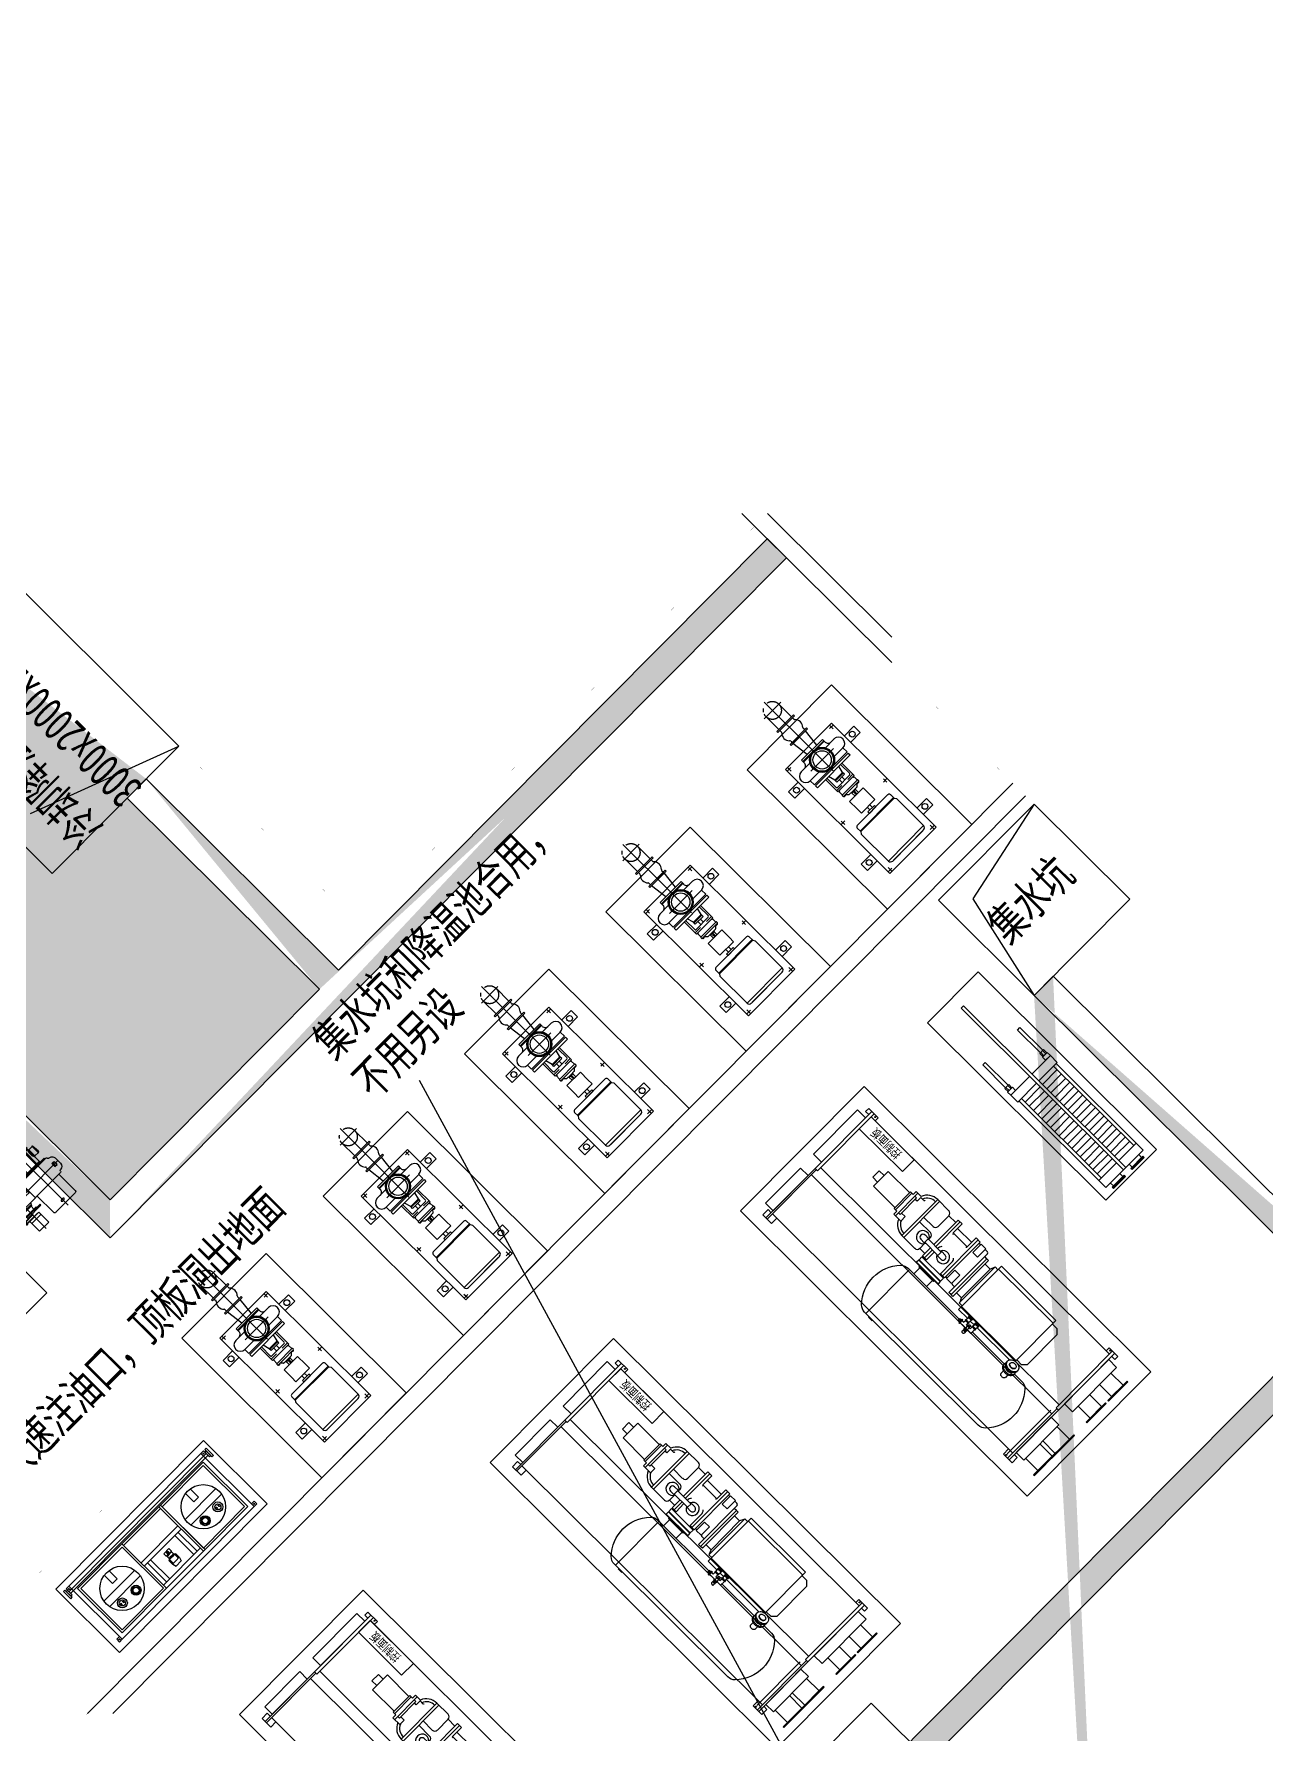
# Model space of a CAD drawing. Extents: x 517634312 to 520012312, y 3499191844 to 3500891844.
# Drawn here: x 518795608 to 518809302, y 3499841490 to 3499860389 of the extents above; entities that cross this region are included whole.
import ezdxf
from ezdxf.enums import TextEntityAlignment as Align

# ---------------------------------------------------------------- set-up
doc = ezdxf.new("R2010")
doc.units = 0
doc.header["$LTSCALE"] = 1000
doc.linetypes.add('Continuous2', pattern=[0])
doc.linetypes.add('DASH', pattern=[0.35, 0.25, -0.1])
doc.layers.get('0').update_dxf_attribs({"linetype": 'CONTINUOUS'})
for name, color, linetype in [('H-BASE', 7, 'CONTINUOUS'), ('H-EQUP-CHI', 4, 'CONTINUOUS'), ('H-EQUP-PUMP', 4, 'CONTINUOUS'), ('H-EQUP-SW', 4, 'CONTINUOUS'), ('H-HOLE', 7, 'CONTINUOUS'), ('H-PAPP-DIMS', 7, 'CONTINUOUS'), ('h-papp-valv', 3, 'CONTINUOUS'), ('H-PIPE-CTR', 1, 'DASH')]:
    doc.layers.add(name, color=color, linetype=linetype)
doc.layers.add('H-CONA', color=7, linetype='CONTINUOUS', plot=False)
doc.styles.add('HZ', font='Tssdeng.shx', dxfattribs={"width": 0.8, "height": 250, "bigfont": 'Tssdchn.shx'})
doc.styles.add('TH-STYLE1', font='', dxfattribs={"width": 0.7})
doc.styles.add('XD2008', font='Tssdeng.shx', dxfattribs={"width": 0.7, "bigfont": 'Tssdchn.shx'})
doc.styles.get('TH-STYLE1').set_extended_font_data('STFangsong')
pattern_1 = [(90.1573, (518839106.9, 3499796143.69), (-190.4993, -0.52297), []), (90.1573, (518839201.89, 3499796239.2), (-190.4993, -0.52297), [238.125, -47.625, 0, -47.625])]

# ---------------------------------------------------------------- blocks, each defined once
blk = doc.blocks.new('A$C0A3D1E85')
for p, q in [((0, 0), (-3500, 0)), ((-3500, 0), (-3500, -1900)), ((0, -1900), (0, 0)), ((-4257, -554), (-4464, -554)), ((-4409, -550), (-4409, -554)), ((-4312, -550), (-4409, -550)), ((-4312, -550), (-4312, -554)), ((-4542, -632), (-4548, -632)), ((-4548, -736), (-4548, -632)), ((-4542, -736), (-4548, -736)), ((-4542, -632), (-4542, -736)), ((-4487, -636), (-4542, -636)), ((-4487, -732), (-4542, -732)), ((-4482, -570), (-4487, -612)), ((-4233, -612), (-4487, -612)), ((-4487, -633), (-4487, -735)), ((-4487, -633), (-4478, -633)), ((-4487, -735), (-4478, -735)), ((-4480, -612), (-4480, -623)), ((-4241, -623), (-4480, -623)), ((-4478, -623), (-4478, -822)), ((-4442, -809), (-4442, -623)), ((-4427, -809), (-4427, -623)), ((-4294, -809), (-4294, -623)), ((-4279, -809), (-4279, -623)), ((-4243, -623), (-4243, -822)), ((-4241, -612), (-4241, -623)), ((-4239, -570), (-4233, -612)), ((-4630, -992), (-4630, -908)), ((-4561, -926), (-4595, -926)), ((-4595, -974), (-4595, -926)), ((-4580, -860), (-4582, -860)), ((-4570, -974), (-4570, -926)), ((-4568, -847), (-4568, -848)), ((-4561, -974), (-4561, -926)), ((-3780, -835), (-4556, -835)), ((-4541, -822), (-4542, -835)), ((-4179, -822), (-4541, -822)), ((-4243, -809), (-4478, -809)), ((-4179, -822), (-4178, -835)), ((-4162, -835), (-4162, -1065)), ((-4161, -976), (-4161, -924)), ((-3845, -936), (-4161, -924)), ((-3962, -828), (-3962, -835)), ((-3837, -828), (-3837, -835)), ((-3819, -835), (-3819, -1065)), ((-3793, -944), (-3780, -944)), ((-3780, -809), (-3775, -756)), ((-3780, -1091), (-3780, -809)), ((-3728, -804), (-3779, -804)), ((-3728, -809), (-3733, -756)), ((-3728, -1091), (-3728, -809)), ((-3500, -809), (-3728, -809)), ((-3532, -912), (-3559, -912)), ((-3559, -912), (-3559, -988)), ((-3500, -1091), (-3500, -809)), ((-2240, -910), (-2240, -990)), ((-1105, -910), (-1105, -990)), ((-4561, -974), (-4595, -974)), ((-4580, -1040), (-4582, -1040)), ((-4568, -1052), (-4568, -1053)), ((-3780, -1065), (-4556, -1065)), ((-4532, -1322), (-4532, -1065)), ((-4189, -1322), (-4189, -1065)), ((-3845, -964), (-4161, -976)), ((-4080, -1085), (-4080, -1065)), ((-3866, -1085), (-4080, -1085)), ((-3891, -1123), (-3891, -1112)), ((-3881, -1123), (-3881, -1112)), ((-3866, -1065), (-3866, -1085)), ((-3793, -956), (-3780, -956)), ((-3780, -1091), (-3775, -1144)), ((-3728, -1096), (-3779, -1096)), ((-3728, -1091), (-3733, -1144)), ((-3728, -1091), (-3500, -1091)), ((-3532, -988), (-3559, -988)), ((-4074, -1205), (-3930, -1205)), ((-4074, -1360), (-4074, -1205)), ((-3930, -1239), (-4074, -1239)), ((-4063, -1145), (-4063, -1152)), ((-4057, -1201), (-4057, -1205)), ((-4057, -1201), (-3871, -1201)), ((-4010, -1174), (-3873, -1174)), ((-4010, -1178), (-4010, -1174)), ((-3873, -1178), (-4010, -1178)), ((-4005, -1174), (-4005, -1166)), ((-4005, -1182), (-4005, -1178)), ((-3998, -1182), (-4005, -1182)), ((-3998, -1174), (-3998, -1166)), ((-3998, -1182), (-3998, -1178)), ((-3940, -1145), (-3940, -1152)), ((-3930, -1205), (-3871, -1205)), ((-3930, -1205), (-3930, -1360)), ((-3891, -1201), (-3891, -1184)), ((-3891, -1216), (-3891, -1205)), ((-3881, -1216), (-3891, -1216)), ((-3881, -1201), (-3881, -1184)), ((-3881, -1216), (-3881, -1205)), ((-3871, -1201), (-3871, -1205)), ((-4207, -1340), (-4514, -1340)), ((-3930, -1360), (-4074, -1360)), ((-3500, -1900), (0, -1900))]:
    blk.add_line(p, q)
at = {"ltscale": 5}
for p, q in [((-4360, -508), (-4360, -1380)), ((-1775, -700), (-1775, -1200)), ((-4630, -950), (0, -950)), ((-4002, -1065), (-4002, -1390))]:
    blk.add_line(p, q, dxfattribs=at)
at = {"ltscale": 0.8}
for p, q in [((-2240, -950), (-2359, -1288)), ((-1105, -950), (-1241, -1288)), ((-2359, -1288), (-2593, -1288)), ((-1241, -1288), (-1475, -1288))]:
    blk.add_line(p, q, dxfattribs=at)
for points in [[(-4573, -970), (-4592, -970), (-4592, -930), (-4573, -930)], [(-3827, -828), (-3971, -828), (-3971, -776), (-3827, -776)], [(-3780, -962), (-3793, -962), (-3793, -938), (-3780, -938)], [(-3929, -1097), (-4074, -1097), (-4074, -1085), (-3929, -1085)], [(-3943, -1142), (-4060, -1142), (-4060, -1097), (-3943, -1097)], [(-3873, -1085), (-3900, -1085), (-3900, -1112), (-3873, -1112)], [(-3873, -1123), (-3900, -1123), (-3900, -1184), (-3873, -1184)], [(-3939, -1166), (-4146, -1166), (-4146, -1152), (-3939, -1152)], [(-4096, -1142), (-3873, -1142), (-3873, -1145), (-4096, -1145)]]:
    blk.add_lwpolyline(points, close=True)
for centre, radius in [((-3754, -758), 9.82), ((-1775, -950), 250), ((-3614, -950), 29.3), ((-2240, -950), 40), ((-1105, -950), 40), ((-3754, -1142), 9.82)]:
    blk.add_circle(centre, radius)
for centre, radius, start, end in [((-4464, -572), 18, 90, 172.4316), ((-4257, -572), 18, 7.5684, 90), ((-4406, -685), 148, 162.8676, 197.1324), ((-4579, -684), 113, 333.0764, 26.9236), ((-3754, -758), 21, 5.2221, 174.7779), ((-4582, -908), 48, 90, 180), ((-4580, -848), 12, 270, 0), ((-4556, -847), 12, 90, 180), ((-4173, -950), 28.1, 294.6226, 65.3774), ((-3849, -950), 14.9, 283.9026, 76.0974), ((-3790, -950), 12.7, 104.4258, 255.5742), ((-4582, -992), 48, 180, 270), ((-4580, -1052), 12, 0, 90), ((-4556, -1053), 12, 180, 270), ((-4514, -1322), 18, 180, 270), ((-4207, -1322), 18, 270, 0), ((-3754, -1142), 21, 185.2221, 354.7779)]:
    blk.add_arc(centre, radius, start, end)
for major_axis, ratio in [((21.8, 0), 0.6), ((21.1, 0), 0.620689)]:
    blk.add_ellipse((-4360, -1295), major_axis=major_axis, ratio=ratio)
at = {"linetype": 'Continuous2', "ltscale": 0.8, "style": 'XD2008', "width": 0.65}
for s, p in [('HR-DN100', (-2473, -1250)), ('进水管', (-2433, -1333)), ('HS-DN100', (-1359, -1251)), ('出水管', (-1310, -1333))]:
    blk.add_text(s, height=40, dxfattribs=at).set_placement(p, align=Align.MIDDLE)
blk = doc.blocks.new('端吸泵100T')
for p, q in [((0, 1640), (730, 1640)), ((0, 1640), (0, 0)), ((0, 1613), (61, 1613)), ((33, 1640), (33, 1584)), ((529, 1584), (201, 1584)), ((201, 1543), (201, 1584)), ((529, 1564), (201, 1564)), ((201, 1555), (529, 1555)), ((365, 1599), (365, 1255)), ((529, 1543), (529, 1584)), ((672, 1613), (730, 1613)), ((697, 1640), (697, 1584)), ((730, 1640), (730, 0)), ((249, 1496), (107, 1496)), ((249, 1355), (107, 1355)), ((107, 1291), (107, 1355)), ((186, 1426), (545, 1426)), ((623, 1496), (481, 1496)), ((623, 1355), (481, 1355)), ((623, 1355), (623, 1291)), ((623, 1291), (107, 1291)), ((107, 1291), (623, 1291)), ((107, 1275), (623, 1275)), ((107, 1275), (107, 1244)), ((107, 1244), (623, 1244)), ((237, 1050), (237, 1244)), ((257, 1100), (257, 1244)), ((304, 1167), (284, 1244)), ((304, 1137), (304, 1167)), ((426, 1167), (304, 1167)), ((426, 1157), (304, 1157)), ((426, 1137), (304, 1137)), ((345, 1137), (345, 1090)), ((385, 1137), (385, 1090)), ((426, 1167), (446, 1244)), ((426, 1137), (426, 1167)), ((473, 1100), (473, 1244)), ((493, 1050), (493, 1244)), ((623, 1275), (623, 1244)), ((237, 1070), (319, 1070)), ((237, 1050), (493, 1050)), ((242, 973), (242, 988)), ((255, 991), (245, 991)), ((271, 970), (245, 970)), ((257, 1042), (248, 1042)), ((248, 993), (248, 1042)), ((487, 991), (249, 991)), ((249, 964), (249, 970)), ((252, 963), (259, 963)), ((254, 964), (254, 970)), ((257, 1042), (257, 1050)), ((261, 963), (268, 963)), ((266, 964), (266, 970)), ((268, 1090), (462, 1090)), ((271, 970), (365, 970)), ((271, 964), (271, 970)), ((302, 940), (273, 969)), ((458, 970), (365, 970)), ((411, 1070), (493, 1070)), ((428, 940), (458, 970)), ((458, 964), (458, 970)), ((458, 970), (485, 970)), ((462, 963), (478, 963)), ((464, 964), (464, 970)), ((473, 1042), (473, 1050)), ((473, 1042), (482, 1042)), ((475, 964), (475, 970)), ((481, 964), (481, 970)), ((482, 993), (482, 1042)), ((488, 973), (488, 988)), ((0, 768), (61, 768)), ((33, 795), (33, 739)), ((466, 884), (253, 884)), ((253, 884), (253, 764)), ((253, 764), (253, 699)), ((304, 939), (365, 939)), ((335, 939), (335, 931)), ((335, 931), (395, 931)), ((335, 931), (336, 930)), ((394, 930), (336, 930)), ((337, 886), (337, 930)), ((371, 921), (359, 921)), ((359, 921), (359, 886)), ((365, 939), (426, 939)), ((371, 886), (371, 921)), ((393, 886), (393, 930)), ((395, 931), (394, 930)), ((395, 939), (395, 931)), ((466, 884), (466, 764)), ((466, 764), (466, 699)), ((672, 768), (730, 768)), ((697, 795), (697, 739)), ((102, 613), (102, 558)), ((102, 568), (628, 568)), ((123, 634), (607, 634)), ((466, 699), (253, 699)), ((416, 656), (314, 656)), ((314, 634), (314, 656)), ((416, 634), (314, 634)), ((345, 656), (345, 699)), ((385, 656), (385, 699)), ((416, 634), (416, 656)), ((628, 613), (628, 558)), ((102, 558), (87, 535)), ((87, 110), (87, 535)), ((102, 558), (628, 558)), ((628, 558), (643, 535)), ((643, 110), (643, 535)), ((0, 27), (59, 27)), ((0, 0), (730, 0)), ((33, 61), (33, -2)), ((643, 110), (87, 110)), ((609, 76), (121, 76)), ((594, 76), (136, 76)), ((664, 27), (730, 27)), ((697, 61), (697, -2))]:
    blk.add_line(p, q)
for centre, radius in [((365, 1426), 139), ((365, 1426), 130), ((364, 1426), 126), ((365, 1426), 102)]:
    blk.add_circle(centre, radius)
for centre, radius, start, end in [((155, 1543), 46.7, 268.0103, 0), ((575, 1543), 46.7, 180, 271.9897), ((107, 1426), 70.3, 90, 270), ((623, 1426), 70.3, 270, 90), ((245, 988), 2.73, 90, 180), ((245, 973), 2.73, 180, 270), ((251, 993), 2.73, 180, 225.1423), ((252, 967), 4.15, 227.4117, 312.5883), ((260, 977), 14.9, 247.833, 292.167), ((268, 1100), 10.1, 180, 270), ((268, 967), 4.14, 227.252, 312.748), ((271, 967), 2.73, 45, 90), ((461, 967), 4.15, 227.4117, 312.5883), ((462, 1100), 10.1, 270, 0), ((470, 977), 14.9, 247.833, 292.167), ((478, 967), 4.14, 227.252, 312.748), ((485, 988), 2.73, 0, 90), ((485, 973), 2.73, 270, 0), ((485, 993), 2.73, 314.8577, 0), ((304, 942), 2.73, 225, 270), ((304, 942), 2.73, 225, 270), ((426, 942), 2.73, 270, 315), ((123, 613), 20.3, 90, 180), ((607, 613), 20.3, 0, 90), ((121, 110), 33.9, 180, 270), ((609, 110), 33.9, 270, 0)]:
    blk.add_arc(centre, radius, start, end)
blk = doc.blocks.new('RJT200')
for p, q in [((0, 0), (0, 260)), ((0, 260), (16, 260)), ((16, 0), (16, 260)), ((16, 0), (16, 260)), ((36, 230), (16, 230)), ((186, 230), (206, 230)), ((206, 0), (206, 260)), ((206, 0), (206, 260)), ((222, 260), (206, 260)), ((222, 0), (222, 260)), ((0, 0), (16, 0)), ((36, 30), (16, 30)), ((186, 30), (206, 30)), ((222, 0), (206, 0))]:
    blk.add_line(p, q)
for centre, radius, start, end in [((36, 251), 21.2, 270, 310.5421), ((111, 174), 86.1, 44.8261, 135.1739), ((186, 251), 21.2, 229.4579, 270), ((36, 9), 21.2, 49.4579, 90), ((111, 86), 86.1, 224.8261, 315.1739), ((186, 9), 21.2, 90, 130.5421)]:
    blk.add_arc(centre, radius, start, end)
blk = doc.blocks.new('cwr')
at = {"layer": 'H-EQUP-PUMP', "color": 7}
for p, q in [((762118, 230460), (762118, 228293)), ((762145, 230460), (762145, 228293)), ((761707, 230260), (761707, 229774)), ((761795, 230260), (761795, 229774)), ((761865, 230017), (761865, 230054)), ((761865, 230054), (761995, 230054)), ((761865, 229981), (761865, 230017)), ((761995, 229981), (761865, 229981)), ((761401, 229667), (761401, 229061)), ((761451, 229667), (761451, 229086)), ((761751, 229667), (761751, 229086)), ((761801, 229667), (761801, 229086)), ((762076, 229667), (762076, 229086)), ((762101, 229667), (762101, 229061)), ((761451, 229617), (761751, 229617)), ((761451, 229567), (761751, 229567)), ((761541, 229430), (761501, 229418)), ((761501, 229418), (761501, 229335)), ((761541, 229323), (761501, 229335)), ((761545, 229430), (761541, 229430)), ((761545, 229323), (761541, 229323)), ((761598, 229430), (761545, 229430)), ((761545, 229430), (761545, 229377)), ((761564, 229417), (761545, 229417)), ((761545, 229323), (761545, 229377)), ((761564, 229336), (761545, 229336)), ((761598, 229323), (761545, 229323)), ((761604, 229417), (761564, 229417)), ((761604, 229336), (761564, 229336)), ((761598, 229430), (761604, 229417)), ((761598, 229323), (761604, 229336)), ((761609, 229417), (761604, 229417)), ((761604, 229417), (761604, 229377)), ((761616, 229411), (761604, 229411)), ((761616, 229398), (761604, 229398)), ((761609, 229387), (761604, 229387)), ((761604, 229336), (761604, 229377)), ((761609, 229366), (761604, 229366)), ((761616, 229355), (761604, 229355)), ((761616, 229342), (761604, 229342)), ((761609, 229336), (761604, 229336)), ((761616, 229411), (761609, 229417)), ((761609, 229417), (761609, 229377)), ((761616, 229387), (761609, 229387)), ((761609, 229336), (761609, 229377)), ((761616, 229366), (761609, 229366)), ((761616, 229342), (761609, 229336)), ((761647, 229411), (761616, 229411)), ((761616, 229411), (761616, 229377)), ((761616, 229342), (761616, 229377)), ((761647, 229342), (761616, 229342)), ((761647, 229411), (761655, 229417)), ((761647, 229377), (761647, 229411)), ((761647, 229377), (761647, 229342)), ((761647, 229342), (761655, 229336)), ((761655, 229417), (761695, 229417)), ((761655, 229417), (761655, 229336)), ((761655, 229336), (761695, 229336)), ((761695, 229417), (761695, 229336)), ((761401, 229086), (762076, 229086)), ((761451, 229186), (761751, 229186)), ((761451, 229136), (761751, 229136)), ((761401, 229061), (762101, 229061)), ((761451, 229061), (761701, 229061)), ((761707, 228493), (761707, 228979)), ((761795, 228493), (761795, 228979)), ((761995, 228773), (761865, 228773)), ((761865, 228773), (761865, 228736)), ((761865, 228736), (761865, 228700)), ((761865, 228700), (761995, 228700))]:
    blk.add_line(p, q, dxfattribs=at)
at = {"layer": 'H-EQUP-PUMP'}
blk.add_lwpolyline([(761269, 228212), (762269, 228212), (762269, 230542), (761269, 230542)], close=True, dxfattribs=at)
at = {"layer": 'H-EQUP-PUMP', "color": 7}
for points in [[(761394, 230460), (761394, 230417), (761351, 230417), (761351, 230460)], [(761351, 230417), (761351, 228336), (762188, 228336), (762188, 230417)], [(762188, 230501), (762075, 230501), (762075, 230479), (762188, 230479)], [(762169, 230479), (762169, 230460), (762094, 230460), (762094, 230479)], [(762145, 230460), (762145, 230417), (762188, 230417), (762188, 230460)], [(761401, 230367), (761401, 229667), (762101, 229667), (762101, 230367)], [(761426, 230342), (761426, 229692), (762076, 229692), (762076, 230342)], [(761401, 228386), (761401, 229086), (762101, 229086), (762101, 228386)], [(761426, 228411), (761426, 229061), (762076, 229061), (762076, 228411)], [(761394, 228293), (761394, 228336), (761351, 228336), (761351, 228293)], [(762145, 228293), (762145, 228336), (762188, 228336), (762188, 228293)], [(762188, 228252), (762075, 228252), (762075, 228274), (762188, 228274)], [(762169, 228274), (762169, 228293), (762094, 228293), (762094, 228274)]]:
    blk.add_lwpolyline(points, close=True, dxfattribs=at)
for centre, radius in [((761372, 230439), 6), ((762166, 230439), 6), ((761751, 230017), 247), ((761635, 230130), 55.6), ((761635, 230130), 55.6), ((761635, 230130), 33.7), ((761629, 230146), 3.37), ((761629, 230115), 3.37), ((761642, 230146), 3.37), ((761642, 230115), 3.37), ((761627, 229922), 55.6), ((761627, 229922), 55.6), ((761627, 229922), 42.6), ((761627, 229922), 33.7), ((761627, 229922), 33.7), ((761674, 229377), 12.3), ((761674, 229377), 6.61), ((761751, 228736), 247), ((761627, 228831), 55.6), ((761627, 228831), 55.6), ((761627, 228831), 42.6), ((761627, 228831), 33.7), ((761627, 228831), 33.7), ((761635, 228623), 55.6), ((761635, 228623), 55.6), ((761635, 228623), 33.7), ((761629, 228638), 3.37), ((761629, 228608), 3.37), ((761642, 228638), 3.37), ((761642, 228608), 3.37), ((761372, 228315), 6), ((762166, 228315), 6)]:
    blk.add_circle(centre, radius, dxfattribs=at)
for radius, start, end in [(12.3, 64.7972, 295.2028), (6.61, 37.6968, 322.3032), (6.61, 37.6968, 322.3032), (6.61, 37.6968, 322.3032), (6.61, 37.6968, 322.3032)]:
    blk.add_arc((761674, 229377), radius, start, end, dxfattribs=at)
blk = doc.blocks.new('CH-350RT')
for p, q in [((754972, 221436), (754972, 221625)), ((754972, 221625), (755152, 221625)), ((755152, 221436), (755152, 221625)), ((755310, 221436), (755310, 221625)), ((755310, 221625), (755490, 221625)), ((755490, 221436), (755490, 221625)), ((755818, 221430), (755818, 221625)), ((755818, 221625), (756043, 221625)), ((756043, 221430), (756043, 221625)), ((756088, 221430), (756088, 221625)), ((756088, 221625), (756314, 221625)), ((756314, 221430), (756314, 221625)), ((754785, 221224), (754785, 221360)), ((754785, 221360), (754833, 221360)), ((754833, 221312), (754833, 221360)), ((756373, 221360), (756455, 221360)), ((756373, 221312), (756373, 221360)), ((756455, 221224), (756455, 221360)), ((754785, 221312), (755677, 221312)), ((754785, 221275), (755677, 221275)), ((754785, 221224), (754833, 221224)), ((754833, 217546), (754833, 221275)), ((754883, 221312), (755579, 221312)), ((755629, 217534), (755629, 221275)), ((756455, 221312), (755677, 221312)), ((755677, 221312), (755677, 221275)), ((756455, 221289), (755677, 221289)), ((756424, 221250), (755736, 221250)), ((755758, 217517), (755758, 221289)), ((755789, 221312), (756342, 221312)), ((756373, 217517), (756373, 221289)), ((756373, 221224), (756455, 221224)), ((754988, 220589), (754988, 219734)), ((754988, 220589), (755631, 220589)), ((755033, 220589), (755033, 219734)), ((755089, 220709), (755044, 220664)), ((755044, 220664), (755044, 220589)), ((755563, 220709), (755089, 220709)), ((755563, 220709), (755608, 220664)), ((755608, 220664), (755608, 220589)), ((755619, 220589), (755619, 219734)), ((755796, 220637), (755833, 220637)), ((755796, 220571), (755833, 220571)), ((755665, 220531), (755665, 220021)), ((755736, 220021), (755736, 220525)), ((755630, 220024), (755630, 219976)), ((755641, 220024), (755630, 220024)), ((755641, 220027), (755641, 219973)), ((755652, 220027), (755641, 220027)), ((755652, 220011), (755641, 220011)), ((755652, 220027), (755652, 219973)), ((755686, 220021), (755652, 220021)), ((755686, 220027), (755686, 219973)), ((755697, 220027), (755686, 220027)), ((755697, 220011), (755686, 220011)), ((755697, 220027), (755697, 219973)), ((755758, 220021), (755697, 220021)), ((755758, 219967), (755758, 220021)), ((755641, 219976), (755630, 219976)), ((755630, 219921), (755630, 219873)), ((755641, 219921), (755630, 219921)), ((755641, 219873), (755630, 219873)), ((755652, 219988), (755641, 219988)), ((755652, 219973), (755641, 219973)), ((755641, 219923), (755641, 219870)), ((755652, 219923), (755641, 219923)), ((755652, 219908), (755641, 219908)), ((755652, 219885), (755641, 219885)), ((755652, 219870), (755641, 219870)), ((755686, 219979), (755652, 219979)), ((755652, 219923), (755652, 219870)), ((755686, 219918), (755652, 219918)), ((755686, 219875), (755652, 219875)), ((755665, 219979), (755665, 219918)), ((755665, 219875), (755665, 219734)), ((755697, 219988), (755686, 219988)), ((755697, 219973), (755686, 219973)), ((755686, 219923), (755686, 219870)), ((755697, 219923), (755686, 219923)), ((755697, 219908), (755686, 219908)), ((755697, 219885), (755686, 219885)), ((755697, 219870), (755686, 219870)), ((755727, 219979), (755697, 219979)), ((755697, 219923), (755697, 219870)), ((755727, 219918), (755697, 219918)), ((755727, 219875), (755697, 219875)), ((755769, 219850), (755716, 219850)), ((755716, 219839), (755716, 219850)), ((755769, 219839), (755716, 219839)), ((755717, 219936), (755728, 219934)), ((755718, 219959), (755728, 219961)), ((755727, 219979), (755727, 219918)), ((755727, 219875), (755727, 219850)), ((755727, 219839), (755727, 219828)), ((755727, 219828), (755732, 219816)), ((755758, 219828), (755727, 219828)), ((755728, 219961), (755759, 219961)), ((755728, 219934), (755759, 219934)), ((755731, 219839), (755731, 219850)), ((755753, 219816), (755732, 219816)), ((755758, 219828), (755753, 219816)), ((755754, 219839), (755754, 219850)), ((755773, 219967), (755758, 219967)), ((755773, 219925), (755758, 219925)), ((755758, 219925), (755758, 219850)), ((755758, 219839), (755758, 219828)), ((755769, 219839), (755769, 219850)), ((755773, 219967), (755773, 219925)), ((755773, 219963), (755809, 219963)), ((755773, 219932), (755809, 219932)), ((754988, 219734), (755665, 219734)), ((755044, 219689), (755044, 219734)), ((755608, 219689), (755044, 219689)), ((755055, 219689), (755101, 219667)), ((755552, 219667), (755101, 219667)), ((755101, 219667), (755101, 219588)), ((755597, 219689), (755552, 219667)), ((755552, 219667), (755552, 219588)), ((755608, 219689), (755608, 219734)), ((754974, 219399), (754974, 219474)), ((755105, 219474), (754974, 219474)), ((754984, 219509), (754984, 219474)), ((755001, 219526), (755608, 219526)), ((755608, 219588), (755044, 219588)), ((755044, 219588), (755044, 219559)), ((755608, 219559), (755044, 219559)), ((755044, 219559), (755044, 219526)), ((755105, 219474), (755105, 219399)), ((755385, 219474), (755385, 219399)), ((755385, 219474), (755516, 219474)), ((755520, 219492), (755506, 219474)), ((755516, 219399), (755516, 219474)), ((755520, 219526), (755520, 219492)), ((755608, 219588), (755608, 219559)), ((755608, 219559), (755608, 219526)), ((754963, 219377), (755527, 219377)), ((754963, 219312), (754963, 219377)), ((755527, 219343), (754963, 219343)), ((754963, 219312), (755105, 219312)), ((755105, 219399), (754974, 219399)), ((754984, 219399), (754984, 219377)), ((755034, 219092), (755034, 219312)), ((755105, 219312), (755105, 219092)), ((755350, 219312), (755527, 219312)), ((755385, 219399), (755516, 219399)), ((755506, 219399), (755506, 219377)), ((755527, 219312), (755527, 219377)), ((755527, 219316), (755538, 219316)), ((755538, 219371), (755538, 219033)), ((755538, 219371), (755583, 219371)), ((755583, 219033), (755583, 219371)), ((755588, 219371), (755588, 219033)), ((755588, 219371), (755623, 219371)), ((755623, 219371), (755623, 219033)), ((755623, 219318), (755641, 219318)), ((755641, 219318), (755641, 219086)), ((755641, 219300), (755736, 219300)), ((754963, 219092), (755105, 219092)), ((754963, 219030), (754963, 219092)), ((754963, 219061), (755348, 219061)), ((755341, 219202), (755341, 219148)), ((755341, 219148), (755408, 219148)), ((755348, 218940), (755348, 219148)), ((755401, 218940), (755401, 219148)), ((755401, 219092), (755527, 219092)), ((755401, 219061), (755527, 219061)), ((755408, 219202), (755408, 219148)), ((755527, 219030), (755527, 219092)), ((755527, 219087), (755538, 219087)), ((755623, 219086), (755641, 219086)), ((755641, 219104), (755736, 219104)), ((756424, 219141), (756433, 219141)), ((756424, 219085), (756433, 219085)), ((756433, 219085), (756433, 219141)), ((754963, 219030), (755348, 219030)), ((754963, 218708), (754963, 218883)), ((755002, 218923), (755002, 219030)), ((755172, 218923), (755002, 218923)), ((755212, 218739), (755212, 218883)), ((755280, 218739), (755280, 218910)), ((755319, 218949), (755337, 218949)), ((755341, 218886), (755341, 218940)), ((755341, 218940), (755408, 218940)), ((755401, 219030), (755527, 219030)), ((755408, 218886), (755408, 218940)), ((755413, 218949), (755488, 218949)), ((755488, 218949), (755488, 219030)), ((755527, 218708), (755527, 218910)), ((755538, 219033), (755583, 219033)), ((755588, 219033), (755623, 219033)), ((756424, 219034), (755736, 219034)), ((754963, 218739), (755527, 218739)), ((754963, 218708), (755527, 218708)), ((755068, 218476), (755068, 218553)), ((755422, 218503), (755068, 218503)), ((755078, 218558), (755078, 218602)), ((755137, 218558), (755078, 218558)), ((755115, 218529), (755115, 218503)), ((755115, 218529), (755375, 218529)), ((755137, 218558), (755137, 218529)), ((755353, 218585), (755353, 218529)), ((755416, 218585), (755353, 218585)), ((755375, 218529), (755375, 218503)), ((755422, 218476), (755422, 218586)), ((755068, 218476), (755115, 218476)), ((755115, 218476), (755115, 218434)), ((755375, 218456), (755115, 218456)), ((755375, 218434), (755115, 218434)), ((755129, 218096), (755129, 218434)), ((755361, 218096), (755361, 218434)), ((755375, 218476), (755375, 218434)), ((755375, 218476), (755422, 218476)), ((754833, 217534), (754833, 218211)), ((755019, 218211), (754833, 218211)), ((755019, 217534), (755019, 218211)), ((755361, 218096), (755129, 218096)), ((755194, 218021), (755194, 218096)), ((755296, 218021), (755194, 218021)), ((755296, 218021), (755296, 218096)), ((754785, 217597), (754785, 217449)), ((754785, 217597), (754833, 217597)), ((754833, 217534), (754833, 217546)), ((756373, 217585), (756455, 217585)), ((756455, 217585), (756455, 217449)), ((754785, 217534), (755677, 217534)), ((754785, 217497), (755677, 217497)), ((754785, 217449), (754833, 217449)), ((755019, 217534), (754833, 217534)), ((754833, 217449), (754833, 217497)), ((754883, 217497), (755579, 217497)), ((755677, 217534), (755677, 217497)), ((756455, 217517), (755677, 217517)), ((756455, 217497), (755677, 217497)), ((755789, 217497), (756342, 217497)), ((756373, 217449), (756373, 217497)), ((756373, 217449), (756455, 217449))]:
    blk.add_line(p, q)
at = {"flags": 128}
for points in [[(754909, 221636), (754909, 221625), (755214, 221625), (755214, 221636)], [(755248, 221636), (755248, 221625), (755553, 221625), (755553, 221636)], [(755750, 221636), (755750, 221625), (756111, 221625), (756111, 221636)], [(756021, 221636), (756021, 221625), (756382, 221625), (756382, 221636)], [(754883, 221436), (754883, 221312), (755579, 221312), (755579, 221436)], [(755789, 221430), (755789, 221312), (756342, 221312), (756342, 221430)], [(754883, 217497), (754883, 217373), (755579, 217373), (755579, 217497)], [(755789, 217497), (755789, 217379), (756342, 217379), (756342, 217497)]]:
    blk.add_lwpolyline(points, close=True, dxfattribs=at)
for points in [[(755736, 220682), (755736, 220798, -0.203785), (755770, 220879, -0.403368), (756389, 220879, -0.203785), (756424, 220798), (756424, 219015, -0.203785), (756389, 218933, -0.403368), (755770, 218933, -0.203785), (755736, 219015), (755736, 219816)], [(755686, 220644, -0.133256), (755696, 220641, -0.106756), (755706, 220632, -0.082828), (755712, 220620, -0.071352), (755714, 220604, -0.071352), (755712, 220588, -0.082828), (755706, 220575, -0.106756), (755696, 220566, -0.133256), (755686, 220563, -0.030605), (755683, 220564)], [(755699, 220683, -0.133256), (755719, 220677, -0.106756), (755738, 220660, -0.082828), (755750, 220635, -0.071352), (755755, 220604, -0.071352), (755750, 220572, -0.082828), (755738, 220548, -0.106756), (755719, 220530, -0.133256), (755699, 220525, -0.040583), (755692, 220525)], [(755732, 220683, -0.133256), (755752, 220677, -0.106756), (755772, 220660, -0.082828), (755783, 220635, -0.071352), (755788, 220604, -0.071352), (755783, 220572, -0.082828), (755772, 220548, -0.106756), (755752, 220530, -0.133256), (755732, 220525, -0.106958), (755715, 220528)], [(755745, 220683, -0.133256), (755765, 220677, -0.106756), (755784, 220660, -0.082828), (755796, 220635, -0.071352), (755801, 220604, -0.071352), (755796, 220572, -0.082828), (755784, 220548, -0.106756), (755765, 220530, -0.133256), (755745, 220525, -0.040583), (755739, 220525)], [(755742, 220653, -0.02264), (755744, 220652, -0.106756), (755757, 220641, -0.082828), (755765, 220624, -0.071352), (755768, 220604, -0.071352), (755765, 220583, -0.082828), (755757, 220567, -0.106756), (755744, 220555, -0.02264), (755742, 220554)], [(755833, 220637, -0.133256), (755842, 220634, -0.106756), (755850, 220627, -0.082828), (755855, 220617, -0.071352), (755857, 220604, -0.071352), (755855, 220591, -0.082828), (755850, 220580, -0.106756), (755842, 220573, -0.133256), (755833, 220571)], [(755712, 219962, -0.13503), (755715, 219961, -0.106886), (755719, 219958, -0.082018), (755721, 219953, -0.07028), (755722, 219948, -0.07028), (755721, 219942, -0.082018), (755719, 219938, -0.106886), (755715, 219935, -0.13503), (755712, 219934, -0.059021), (755710, 219934)], [(755763, 219965, -0.133725), (755767, 219964, -0.106793), (755771, 219960, -0.082613), (755774, 219955, -0.071066), (755775, 219948, -0.071066), (755774, 219941, -0.082613), (755771, 219935, -0.106793), (755767, 219931, -0.133725), (755763, 219930, -0.133725), (755758, 219931, -0.064995), (755755, 219934)], [(755755, 219961, -0.081626), (755758, 219964, -0.133725), (755763, 219965)], [(755759, 219961, -0.133256), (755763, 219960, -0.106756), (755766, 219957, -0.082828), (755768, 219953, -0.071352), (755769, 219947, -0.071352), (755768, 219942, -0.082828), (755766, 219938, -0.106756), (755763, 219934, -0.133256), (755759, 219934)], [(755768, 219965, -0.133725), (755772, 219964, -0.106793), (755776, 219960, -0.082613), (755779, 219955, -0.071066), (755780, 219948, -0.071066), (755779, 219941, -0.082613), (755776, 219935, -0.106793), (755772, 219931, -0.133725), (755768, 219930, -0.072191), (755765, 219930)], [(755782, 219932, 0.133256), (755786, 219933, 0.106756), (755790, 219937, 0.082828), (755792, 219942, 0.071352), (755793, 219948, 0.071352), (755792, 219954, 0.082828), (755790, 219959, 0.106756), (755786, 219962, 0.133256), (755782, 219963)], [(755809, 219932, 0.133256), (755813, 219933, 0.106756), (755816, 219937, 0.082828), (755819, 219942, 0.071352), (755819, 219948, 0.071352), (755819, 219954, 0.082828), (755816, 219959, 0.106756), (755813, 219962, 0.133256), (755809, 219963)]]:
    blk.add_lwpolyline(points, format="xyb", dxfattribs=at)
for points in [[(755686, 220683, -0.133256), (755706, 220677, -0.106756), (755725, 220660, -0.082828), (755737, 220635, -0.071352), (755742, 220604, -0.071352), (755737, 220572, -0.082828), (755725, 220548, -0.106756), (755706, 220530, -0.133256), (755686, 220525, -0.133256), (755666, 220530, -0.106756), (755646, 220548, -0.082828), (755635, 220572, -0.071352), (755630, 220604, -0.071352), (755635, 220635, -0.082828), (755646, 220660, -0.106756), (755666, 220677, -0.133256)], [(755681, 220644, -0.133256), (755691, 220641, -0.106756), (755701, 220632, -0.082828), (755707, 220620, -0.071352), (755709, 220604, -0.071352), (755707, 220588, -0.082828), (755701, 220575, -0.106756), (755691, 220566, -0.133256), (755681, 220563, -0.133256), (755671, 220566, -0.106756), (755661, 220575, -0.082828), (755655, 220588, -0.071352), (755653, 220604, -0.071352), (755655, 220620, -0.082828), (755661, 220632, -0.106756), (755671, 220641, -0.133256)], [(755709, 219962, -0.13503), (755712, 219961, -0.106886), (755716, 219958, -0.082018), (755718, 219953, -0.07028), (755719, 219948, -0.07028), (755718, 219942, -0.082018), (755716, 219938, -0.106886), (755712, 219935, -0.13503), (755709, 219934, -0.13503), (755705, 219935, -0.106886), (755702, 219938, -0.082018), (755700, 219942, -0.07028), (755699, 219948, -0.07028), (755700, 219953, -0.082018), (755702, 219958, -0.106886), (755705, 219961, -0.13503)]]:
    blk.add_lwpolyline(points, format="xyb", close=True, dxfattribs=at)
for centre in [(754802, 221252), (756438, 221252), (754802, 217569)]:
    blk.add_circle(centre, 5.64)
for centre, radius, start, end in [((755686, 220623), 20.4, 89.9999, 97.0119), ((755699, 220643), 40.1, 89.9999, 99.2958), ((755732, 220643), 40.1, 90, 114.4201), ((755745, 220643), 40.1, 89.9999, 99.2958), ((755712, 219955), 6.95, 90.0007, 103.5116), ((755768, 219956), 8.88, 90.0002, 106.5165), ((755001, 219509), 16.9, 90, 180), ((755105, 219301), 11.3, 0, 90), ((755350, 219239), 73.3, 90, 132.3133), ((755375, 219202), 73.3, 291.4313, 248.5687), ((755375, 219202), 33.5, 0, 180), ((755105, 219103), 11.3, 270, 0), ((755350, 219165), 73.3, 227.6867, 270), ((755002, 218883), 39.5, 90, 180), ((755172, 218883), 39.5, 0, 90), ((755319, 218909), 39.5, 90, 180), ((755375, 218886), 73.3, 111.4313, 68.5687), ((755375, 218886), 33.5, 180, 0), ((755488, 218909), 39.5, 0, 90), ((755128, 218707), 165, 179.401, 248.5903), ((755128, 218707), 132, 179.0551, 247.7234), ((755360, 218707), 134, 294.5766, 0.8494), ((755362, 218707), 165, 291.4081, 0.599), ((755066, 218602), 11.3, 0, 90)]:
    blk.add_arc(centre, radius, start, end)
at = {"style": 'HZ', "width": 0.7}
blk.add_text('控制面板', height=112.8, rotation=270, dxfattribs=at).set_placement((754866, 218066))
blk = doc.blocks.new('板换1547')
for p, q in [((-1674, 689), (-2034, 689)), ((-2034, 649), (-2034, 689)), ((-1674, 649), (-2034, 649)), ((-1674, 684), (-1624, 684)), ((-1674, 654), (-1624, 654)), ((-1624, 632), (-1624, 706)), ((-1624, 706), (-1574, 706)), ((-1624, 632), (-1574, 632)), ((-1574, 632), (-1574, 706)), ((-210, 649), (-1466, 649)), ((-54, 618), (-100, 618)), ((-54, 638), (-54, 448)), ((-34, 638), (-54, 638)), ((-54, 468), (-54, 588)), ((-44, 638), (-44, 448)), ((-34, 638), (-34, 448)), ((-100, 416), (-2648, 416)), ((-2648, 380), (-2648, 416)), ((-100, 380), (-2648, 380)), ((-54, 468), (-100, 468)), ((-54, 468), (-100, 468)), ((-34, 448), (-54, 448)), ((-54, 322), (-100, 322)), ((-54, 322), (-100, 322)), ((-54, 342), (-54, 152)), ((-34, 342), (-54, 342)), ((-44, 342), (-44, 152)), ((-34, 342), (-34, 152)), ((-1674, 141), (-2034, 141)), ((-2034, 141), (-2034, 101)), ((-1674, 101), (-2034, 101)), ((-1674, 136), (-1624, 136)), ((-1674, 106), (-1624, 106)), ((-1624, 158), (-1624, 83)), ((-1624, 158), (-1574, 158)), ((-1624, 83), (-1574, 83)), ((-1574, 158), (-1574, 83)), ((-210, 141), (-1466, 141)), ((-54, 172), (-100, 172)), ((-34, 152), (-54, 152))]:
    blk.add_line(p, q)
for points in [[(0, 0), (0, 800), (-2800, 800), (-2800, 0)], [(-1674, 699), (-1624, 699), (-1624, 639), (-1674, 639)], [(-1674, 91), (-1624, 91), (-1624, 151), (-1674, 151)]]:
    blk.add_lwpolyline(points, close=True)
for points in [[(-1466, 416), (-1466, 706), (-1574, 706), (-1574, 416)], [(-1466, 101), (-100, 101), (-100, 689), (-1466, 689)], [(-1409, 416), (-1409, 649)], [(-1342, 416), (-1342, 649)], [(-1276, 416), (-1276, 649)], [(-1209, 416), (-1209, 649)], [(-1143, 416), (-1143, 649)], [(-1076, 416), (-1076, 649)], [(-1009, 416), (-1009, 649)], [(-943, 416), (-943, 649)], [(-876, 416), (-876, 649)], [(-810, 416), (-810, 649)], [(-743, 416), (-743, 649)], [(-676, 416), (-676, 649)], [(-610, 416), (-610, 649)], [(-543, 416), (-543, 649)], [(-477, 416), (-477, 649)], [(-410, 416), (-410, 649)], [(-343, 416), (-343, 649)], [(-277, 416), (-277, 649)], [(-210, 416), (-210, 689)], [(-1574, 380), (-1574, 83), (-1466, 83), (-1466, 380)], [(-1409, 141), (-1409, 380)], [(-1342, 141), (-1342, 380)], [(-1276, 141), (-1276, 380)], [(-1209, 141), (-1209, 380)], [(-1143, 141), (-1143, 380)], [(-1076, 141), (-1076, 380)], [(-1009, 141), (-1009, 380)], [(-943, 141), (-943, 380)], [(-876, 141), (-876, 380)], [(-810, 141), (-810, 380)], [(-743, 141), (-743, 380)], [(-676, 141), (-676, 380)], [(-610, 141), (-610, 380)], [(-543, 141), (-543, 380)], [(-477, 141), (-477, 380)], [(-410, 141), (-410, 380)], [(-343, 141), (-343, 380)], [(-277, 141), (-277, 380)], [(-210, 101), (-210, 380)]]:
    blk.add_lwpolyline(points)

msp = doc.modelspace()

# ---------------------------------------------------------------- hatches: boundary and pattern name
at = {"layer": 'H-BASE'}
h = msp.add_hatch(dxfattribs=at)
h.set_pattern_fill('ANSI35', color=256, scale=30)
h.set_pattern_definition(pattern_1)
edge = h.paths.add_edge_path()
edge.add_line((518798994.8292, 3499849975.5319), (518796856.3666, 3499852102.2852))
edge.add_line((518798783.2803, 3499849762.8183), (518796644.8177, 3499851889.5716))
edge.add_line((518796644.8177, 3499851889.5716), (518796856.9673, 3499852102.8893))
edge.add_line((518798994.8292, 3499849975.5319), (518803765.5808, 3499854772.5497))
edge.add_line((518803978.2944, 3499854561.0008), (518796455.685, 3499846996.9744))
edge.add_line((518803765.5808, 3499854772.5497), (518803978.2944, 3499854561.0008))
edge.add_line((518798783.2803, 3499849762.8183), (518796454.5203, 3499847421.2369))
edge.add_line((518796455.685, 3499846996.9744), (518787368.9295, 3499856033.9751))
edge.add_line((518796454.5203, 3499847421.2369), (518787793.192, 3499856035.1398))
edge.add_line((518790063.8811, 3499858318.3306), (518787793.192, 3499856035.1398))
edge.add_line((518790062.7164, 3499858742.5931), (518787368.9295, 3499856033.9751))
edge.add_line((518794671.1598, 3499854159.3834), (518790062.7164, 3499858742.5931))
edge.add_line((518794459.6109, 3499853946.6698), (518790063.8811, 3499858318.3306))
edge.add_line((518794671.1598, 3499854159.3834), (518794459.6109, 3499853946.6698))
h = msp.add_hatch(dxfattribs=at)
h.set_pattern_fill('ANSI35', color=256, scale=30)
h.set_pattern_definition(pattern_1)
h.paths.add_polyline_path([(518802741.572, 3499838343.8679), (518810401.5525, 3499846046.0217), (518815359.6697, 3499841115.0528), (518807699.6892, 3499833412.899)], flags=16)
edge = h.paths.add_edge_path()
edge.add_line((518802317.3096, 3499838342.7032), (518810188.8389, 3499846257.5706))
edge.add_line((518810188.8389, 3499846257.5706), (518806732.8711, 3499849694.6152))
edge.add_line((518810400.3878, 3499846470.2842), (518806944.42, 3499849907.3288))
edge.add_line((518810400.3878, 3499846470.2842), (518815783.9322, 3499841116.2175))
edge.add_line((518815783.9322, 3499841116.2175), (518807912.4028, 3499833201.3501))
edge.add_line((518802317.3096, 3499838342.7032), (518807700.8539, 3499832988.6365))
edge.add_line((518806732.8711, 3499849694.6152), (518806944.42, 3499849907.3288))
edge.add_line((518807912.4028, 3499833201.3501), (518807700.8539, 3499832988.6365))

# ---------------------------------------------------------------- linework, layer by layer
for p, q in [((518805149.2792, 3499853396.4277), (518803483.0228, 3499855053.5606)), ((518805149.1131, 3499853679.8831), (518803766.4748, 3499855054.9508)), ((518796201.6988, 3499841705.1721), (518806497.0757, 3499852057.2319)), ((518796484.5398, 3499841705.948), (518806638.8848, 3499851916.1993))]:
    msp.add_line(p, q)
at = {"const_width": 0.1}
msp.add_lwpolyline([(518781957.6547, 3499853050.5323), (518789256.0788, 3499860389.1434), (518799215.113, 3499850484.4903), (518803624.8318, 3499854912.528), (518806496.4653, 3499852056.6181), (518794791.3749, 3499840287.0834), (518781957.3878, 3499853050.2639)], dxfattribs=at)
at = {"layer": 'H-BASE'}
for p, q in [((518796455.685, 3499846996.9744), (518787368.9295, 3499856033.9751)), ((518796454.5203, 3499847421.2369), (518787793.192, 3499856035.1398)), ((518798994.8292, 3499849975.5319), (518803765.5808, 3499854772.5497)), ((518803765.5808, 3499854772.5497), (518803978.2944, 3499854561.0008)), ((518803978.2944, 3499854561.0008), (518796455.685, 3499846996.9744)), ((518804622.6279, 3499852583.2544), (518804728.4024, 3499852689.6112)), ((518804799.3069, 3499852619.0949), (518804693.5324, 3499852512.7381)), ((518804728.4024, 3499852689.6112), (518804799.3069, 3499852619.0949)), ((518795568.6581, 3499851718.6698), (518797220.4102, 3499852468.3331)), ((518796644.8177, 3499851889.5716), (518796856.9673, 3499852102.8893)), ((518798994.8292, 3499849975.5319), (518796856.3666, 3499852102.2852)), ((518804107.859, 3499852065.6513), (518804002.0845, 3499851959.2945)), ((518798783.2803, 3499849762.8183), (518796644.8177, 3499851889.5716)), ((518804002.0845, 3499851959.2945), (518804072.9891, 3499851888.7782)), ((518804072.9891, 3499851888.7782), (518804178.7635, 3499851995.135)), ((518805536.714, 3499851885.7255), (518805430.9396, 3499851779.3687)), ((518805607.6185, 3499851815.2092), (518805536.714, 3499851885.7255)), ((518805501.8441, 3499851708.8524), (518805607.6185, 3499851815.2092)), ((518806733.3433, 3499851822.258), (518806051.2104, 3499850767.9849)), ((518803050.1146, 3499851002.0833), (518803155.889, 3499851108.4401)), ((518803155.889, 3499851108.4401), (518803226.7936, 3499851037.9239)), ((518804810.3962, 3499851155.4088), (518804916.1706, 3499851261.7656)), ((518804881.3007, 3499851084.8925), (518804810.3962, 3499851155.4088)), ((518804987.0752, 3499851191.2493), (518804881.3007, 3499851084.8925)), ((518803226.7936, 3499851037.9239), (518803121.0191, 3499850931.5671)), ((518806051.2104, 3499850767.9849), (518806732.8711, 3499849694.6152)), ((518802535.3457, 3499850484.4803), (518802429.5712, 3499850378.1235)), ((518802429.5712, 3499850378.1235), (518802500.4758, 3499850307.6072)), ((518802500.4758, 3499850307.6072), (518802606.2502, 3499850413.964)), ((518803964.2007, 3499850304.5544), (518803858.4263, 3499850198.1976)), ((518803929.3308, 3499850127.6813), (518804035.1052, 3499850234.0381)), ((518804035.1052, 3499850234.0381), (518803964.2007, 3499850304.5544)), ((518798783.2803, 3499849762.8183), (518796454.5203, 3499847421.2369)), ((518806732.8711, 3499849694.6152), (518806944.42, 3499849907.3288)), ((518810400.3878, 3499846470.2842), (518806944.42, 3499849907.3288)), ((518803237.8829, 3499849574.2377), (518803343.6573, 3499849680.5945)), ((518803308.7874, 3499849503.7215), (518803237.8829, 3499849574.2377)), ((518803414.5619, 3499849610.0782), (518803308.7874, 3499849503.7215)), ((518810188.8389, 3499846257.5706), (518806732.8711, 3499849694.6152)), ((518801477.6013, 3499849420.9123), (518801583.3757, 3499849527.2691)), ((518801654.2803, 3499849456.7528), (518801548.5058, 3499849350.396)), ((518801583.3757, 3499849527.2691), (518801654.2803, 3499849456.7528)), ((518800962.8324, 3499848903.3092), (518800857.0579, 3499848796.9524)), ((518800927.9625, 3499848726.4361), (518801033.7369, 3499848832.7929)), ((518800857.0579, 3499848796.9524), (518800927.9625, 3499848726.4361)), ((518802391.6874, 3499848723.3834), (518802285.9129, 3499848617.0266)), ((518802356.8175, 3499848546.5103), (518802462.5919, 3499848652.8671)), ((518802462.5919, 3499848652.8671), (518802391.6874, 3499848723.3834)), ((518801665.3696, 3499847993.0667), (518801771.144, 3499848099.4235)), ((518799905.088, 3499847839.7412), (518800010.8624, 3499847946.098)), ((518800081.7669, 3499847875.5818), (518799975.9925, 3499847769.225)), ((518800010.8624, 3499847946.098), (518800081.7669, 3499847875.5818)), ((518801736.2741, 3499847922.5504), (518801665.3696, 3499847993.0667)), ((518801842.0485, 3499848028.9072), (518801736.2741, 3499847922.5504)), ((518799390.319, 3499847322.1382), (518799284.5446, 3499847215.7814)), ((518799284.5446, 3499847215.7814), (518799355.4491, 3499847145.2651)), ((518799355.4491, 3499847145.2651), (518799461.2236, 3499847251.6219)), ((518800819.1741, 3499847142.2123), (518800713.3996, 3499847035.8555)), ((518800890.0786, 3499847071.696), (518800819.1741, 3499847142.2123)), ((518800784.3042, 3499846965.3392), (518800890.0786, 3499847071.696)), ((518798332.5747, 3499846258.5702), (518798438.3491, 3499846364.927)), ((518798438.3491, 3499846364.927), (518798509.2536, 3499846294.4107)), ((518800092.8563, 3499846411.8956), (518800198.6307, 3499846518.2524)), ((518800163.7608, 3499846341.3794), (518800092.8563, 3499846411.8956)), ((518800269.5352, 3499846447.7361), (518800163.7608, 3499846341.3794)), ((518798509.2536, 3499846294.4107), (518798403.4792, 3499846188.0539)), ((518802317.3096, 3499838342.7032), (518810188.8389, 3499846257.5706)), ((518802741.572, 3499838343.8679), (518810401.5525, 3499846046.0217)), ((518797817.8057, 3499845740.9671), (518797712.0313, 3499845634.6103)), ((518797712.0313, 3499845634.6103), (518797782.9358, 3499845564.094)), ((518797782.9358, 3499845564.094), (518797888.7103, 3499845670.4508)), ((518799246.6608, 3499845561.0413), (518799140.8863, 3499845454.6845)), ((518799211.7909, 3499845384.1682), (518799317.5653, 3499845490.525)), ((518799317.5653, 3499845490.525), (518799246.6608, 3499845561.0413)), ((518798520.343, 3499844830.7246), (518798626.1174, 3499844937.0814)), ((518798697.0219, 3499844866.5651), (518798591.2475, 3499844760.2083)), ((518798591.2475, 3499844760.2083), (518798520.343, 3499844830.7246))]:
    msp.add_line(p, q, dxfattribs=at)
for points in [[(518793682.9484, 3499853165.7312), (518795093.2742, 3499854583.8219), (518797220.4102, 3499852468.3331), (518795810.0843, 3499851050.2425)], [(518803541.7875, 3499852205.5192), (518804479.6541, 3499853148.5494), (518806039.5538, 3499851597.191), (518805101.6871, 3499850654.1608)], [(518806733.3433, 3499851822.258), (518805669.3031, 3499850752.3596), (518806732.8711, 3499849694.6152), (518807796.9113, 3499850764.5136)], [(518801969.2741, 3499850624.3481), (518802907.1408, 3499851567.3784), (518804467.0405, 3499850016.02), (518803529.1738, 3499849072.9897)], [(518800396.7608, 3499849043.1771), (518801334.6275, 3499849986.2074), (518802894.5272, 3499848434.8489), (518801956.6605, 3499847491.8187)], [(518806657.2558, 3499844124.6557), (518803466.5519, 3499847297.8889), (518804841.6196, 3499848680.5272), (518808032.3235, 3499845507.2941)], [(518798824.2475, 3499847462.006), (518799762.1142, 3499848405.0363), (518801322.0139, 3499846853.6779), (518800384.1472, 3499845910.6476)], [(518797251.7342, 3499845880.835), (518798189.6009, 3499846823.8653), (518799749.5006, 3499845272.5068), (518798811.6339, 3499844329.4766)], [(518803871.8623, 3499841323.9268), (518800681.1584, 3499844497.1599), (518802056.2261, 3499845879.7983), (518805246.93, 3499842706.5651)], [(518801086.4687, 3499838523.1978), (518797895.7648, 3499841696.4309), (518799270.8325, 3499843079.0693), (518802461.5364, 3499839905.8361)]]:
    msp.add_lwpolyline(points, close=True, dxfattribs=at)
for centre in [(518804710.9674, 3499852601.1746), (518804090.424, 3499851977.2148), (518805519.2791, 3499851797.2889), (518804898.7357, 3499851173.329), (518803138.4541, 3499851020.0036), (518802517.9107, 3499850396.0437), (518803946.7657, 3499850216.1179), (518803326.2224, 3499849592.158), (518801565.9408, 3499849438.8326), (518800945.3974, 3499848814.8727), (518802374.2524, 3499848634.9468), (518799993.4275, 3499847857.6615), (518801753.7091, 3499848010.9869), (518799372.8841, 3499847233.7016), (518800801.7391, 3499847053.7758), (518800181.1958, 3499846429.8159), (518798420.9142, 3499846276.4905), (518797800.3708, 3499845652.5306), (518799229.2258, 3499845472.6047), (518798608.6824, 3499844848.6448)]:
    msp.add_circle(centre, 32.5, dxfattribs=at)
at = {"layer": 'H-CONA', "color": 4}
msp.add_line((518799893.6224, 3499848752.1055), (518851451.505, 3499754023.0992), dxfattribs=at)
at = {"layer": 'H-CONA', "color": 6, "const_width": 0.1}
msp.add_lwpolyline([(518796702.297, 3499844310.078), (518794895.4534, 3499842493.2865), (518795182.1396, 3499842498.6313)], dxfattribs=at)
at = {"layer": 'H-HOLE'}
msp.add_lwpolyline([(518802099.1217, 3499838984.5774), (518804919.7734, 3499841820.7587), (518809174.0434, 3499837589.7829), (518806353.3918, 3499834753.6017)], close=True, dxfattribs=at)
at = {"layer": 'H-PAPP-DIMS'}
for p, q in [((518803729.8647, 3499852772.1222), (518803914.0923, 3499852957.3641)), ((518804263.1789, 3499852425.9585), (518803730.3103, 3499852955.9094)), ((518802157.3514, 3499851190.9511), (518802341.579, 3499851376.193)), ((518802690.6656, 3499850844.7875), (518802157.797, 3499851374.7384)), ((518800584.8381, 3499849609.7801), (518800769.0657, 3499849795.022)), ((518801118.1523, 3499849263.6164), (518800585.2837, 3499849793.5673)), ((518799012.3248, 3499848028.609), (518799196.5524, 3499848213.8509)), ((518799545.639, 3499847682.4454), (518799012.7704, 3499848212.3963)), ((518797439.8115, 3499846447.438), (518797624.0391, 3499846632.6799)), ((518797973.1257, 3499846101.2743), (518797440.2571, 3499846631.2252))]:
    msp.add_line(p, q, dxfattribs=at)
at = {"layer": 'H-PIPE-CTR'}
for p, q in [((518803893.2713, 3499852652.806), (518803751.4622, 3499852793.8386)), ((518804034.3039, 3499852794.6151), (518803892.4948, 3499852935.6477)), ((518804050.8536, 3499852496.0866), (518804191.8861, 3499852637.8957)), ((518804316.0661, 3499852479.1369), (518804191.8861, 3499852637.8957)), ((518804210.2917, 3499852372.7801), (518804050.8536, 3499852496.0866)), ((518802461.7906, 3499851213.444), (518802319.9815, 3499851354.4766)), ((518802320.758, 3499851071.635), (518802178.9489, 3499851212.6676)), ((518802478.3402, 3499850914.9155), (518802619.3728, 3499851056.7246)), ((518802637.7784, 3499850791.6091), (518802478.3402, 3499850914.9155)), ((518802743.5528, 3499850897.9659), (518802619.3728, 3499851056.7246)), ((518800889.2772, 3499849632.273), (518800747.4682, 3499849773.3056)), ((518800748.2447, 3499849490.4639), (518800606.4356, 3499849631.4965)), ((518800905.8269, 3499849333.7445), (518801046.8595, 3499849475.5536)), ((518801171.0395, 3499849316.7948), (518801046.8595, 3499849475.5536)), ((518801065.2651, 3499849210.438), (518800905.8269, 3499849333.7445)), ((518799316.7639, 3499848051.1019), (518799174.9549, 3499848192.1345)), ((518799175.7313, 3499847909.2929), (518799033.9223, 3499848050.3255)), ((518799333.3136, 3499847752.5734), (518799474.3462, 3499847894.3825)), ((518799598.5262, 3499847735.6238), (518799474.3462, 3499847894.3825)), ((518799492.7518, 3499847629.267), (518799333.3136, 3499847752.5734)), ((518797744.2506, 3499846469.9309), (518797602.4416, 3499846610.9635)), ((518797603.218, 3499846328.1218), (518797461.409, 3499846469.1544)), ((518797760.8003, 3499846171.4024), (518797901.8329, 3499846313.2115)), ((518797920.2384, 3499846048.0959), (518797760.8003, 3499846171.4024)), ((518798026.0129, 3499846154.4527), (518797901.8329, 3499846313.2115))]:
    msp.add_line(p, q, dxfattribs=at)
for centre in [(518803821.9785, 3499852864.7431), (518802249.4652, 3499851283.5721), (518800676.9519, 3499849702.401), (518799104.4386, 3499848121.23), (518797531.9253, 3499846540.0589)]:
    msp.add_circle(centre, 100, dxfattribs=at)

# ---------------------------------------------------------------- block references
at = {"layer": 'H-EQUP-CHI'}
for name, p, rotation in [('板换1547', (518807532.1094, 3499847415.1164), 315.1572922630622), ('CH-350RT', (519182958.6319, 3500536950.982), 225.1572922630623), ('CH-350RT', (519180173.2383, 3500534150.253), 225.1572922630623), ('CH-350RT', (519177387.8448, 3500531349.524), 225.1572922630623)]:
    msp.add_blockref(name, p, dxfattribs=dict(at, rotation=rotation))
at = {"layer": 'H-EQUP-CHI', "xscale": -1, "rotation": 45.15729226876893}
msp.add_blockref('A$C0A3D1E85', (518791934.6324, 3499845243.7044), dxfattribs=at)
at = {"layer": 'H-EQUP-PUMP', "rotation": 45.15729235893912}
for p in [(518805128.8842, 3499851050.2167), (518803556.3709, 3499849469.0457), (518801983.8576, 3499847887.8746), (518800411.3443, 3499846306.7036), (518798838.831, 3499844725.5325)]:
    msp.add_blockref('端吸泵100T', p, dxfattribs=at)
at = {"layer": 'H-EQUP-SW', "rotation": 135.157292238502}
msp.add_blockref('cwr', (519498903.7665, 3499469032.091), dxfattribs=at)
at = {"layer": 'h-papp-valv', "rotation": 135.1572923589392}
for p in [(518804213.041, 3499852659.167), (518802640.5277, 3499851077.996), (518801068.0144, 3499849496.8249), (518799495.5011, 3499847915.6539), (518797922.9878, 3499846334.4828)]:
    msp.add_blockref('RJT200', p, dxfattribs=at)

# ---------------------------------------------------------------- texts
at = {"layer": 'H-CONA', "char_height": 375, "attachment_point": 1, "style": 'TH-STYLE1'}
for s, width, insert, rotation in [('冷却降温池兼集水坑\\P3000x2000x1500', 5295.832619, (518796128.0252, 3499851307.7103), 135.15729288), ('集水坑和降温池合用，不用另设', 3626.360562, (518798676.427, 3499849229.9431), 45.15729226), ('集水坑', 2907.221078, (518806182.4893, 3499850515.2454), 45.15729226), ('室外快速注油口，顶板洞出地面', 6436.799152, (518794619.3922, 3499844031.6651), 45.15729226)]:
    msp.add_mtext_dynamic_manual_height_columns(s, width=width, gutter_width=32731.049, heights=[0], dxfattribs=dict(at, insert=insert, rotation=rotation))

doc.saveas('drawing.dxf')
